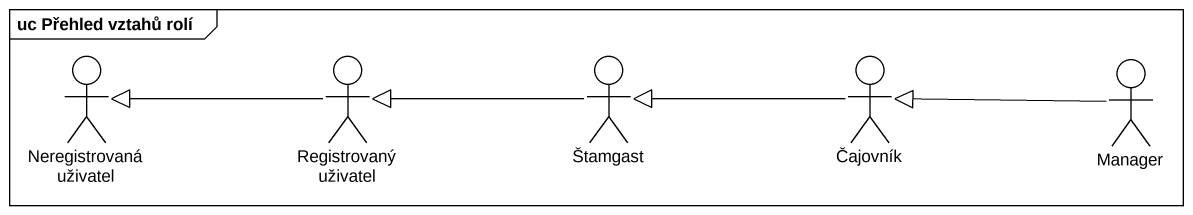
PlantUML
@startuml
mainframe uc Přehled vztahů rolí
actor "Neregistrovaná uživatel" as Neregistrovaná_uživatel
actor "Registrovaný uživatel" as Registrovaný_uživatel
actor Štamgast
actor Čajovník
actor Manager
Registrovaný_uživatel -left-|> Neregistrovaná_uživatel
Štamgast -left-|> Registrovaný_uživatel
Čajovník -left-|> Štamgast
Manager -left-|> Čajovník
@enduml
